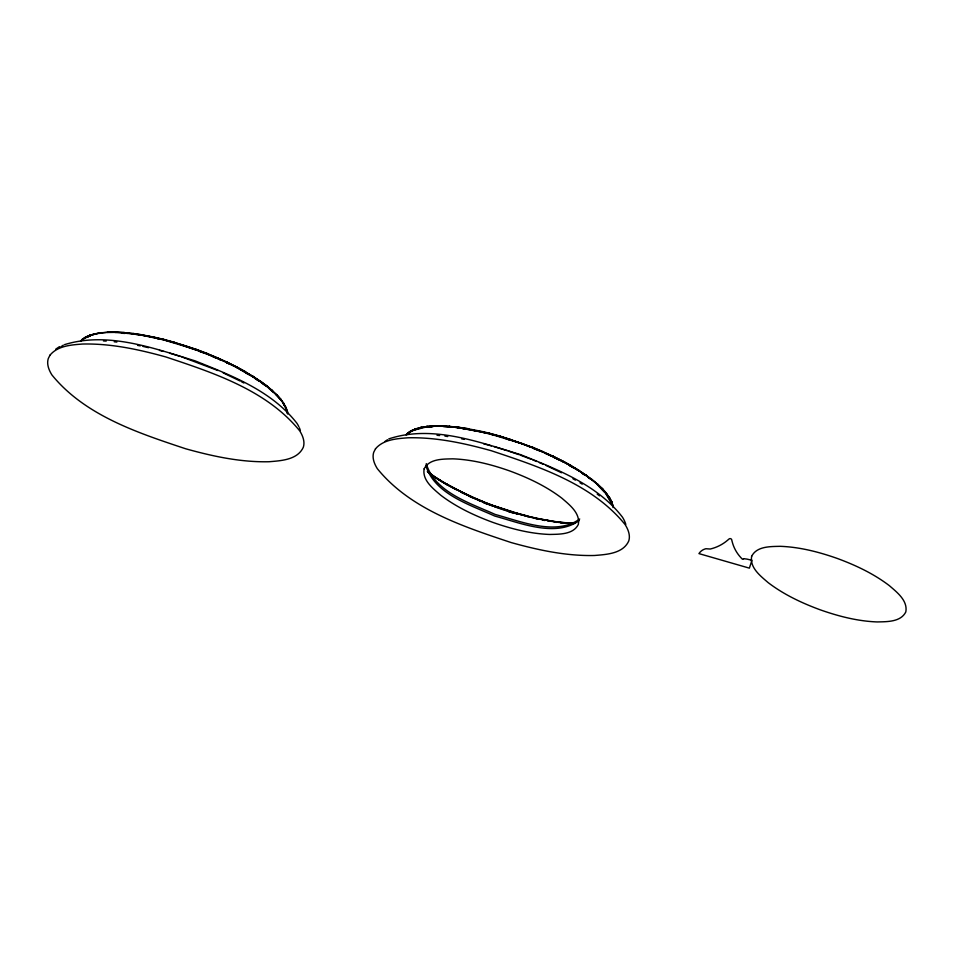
<?xml version="1.0" encoding="UTF-8"?>
<svg xmlns="http://www.w3.org/2000/svg" width="954" height="954" viewBox="0 0 954 954"><rect width="100%" height="100%" fill="white"/><g stroke="black" fill="none" stroke-linecap="round" stroke-linejoin="round"><path stroke-width="1.43" d="M80.565 341.091L85.681 337M80.816 340.9L82.7 339.052M405.987 434.857L407.835 432.961M406.392 434.583L408.276 432.77M406.857 434.452L412.021 430.552L416.326 428.775M407.191 434.428L408.765 432.734M407.346 434.452L412.188 430.576M579.71 518.988C556.039 536.255 520.479 521.278 495.221 514.456C470.62 503.223 434.654 492.431 426.271 463.632M579.185 520.55C555.514 537.817 519.954 522.84 494.697 516.031C470.095 504.785 434.142 494.005 425.746 465.206M55.737 349.164L59.506 346.636M60.865 346.803L63.322 345.157M82.151 339.385L86.277 336.798M83.177 338.968L86.599 336.786M83.499 338.992L91.047 335.057L96.211 333.721M385.058 441.392L387.515 439.734M407.573 433.152L411.246 430.683M408.121 432.818L411.711 430.564M64.502 344.644C107.635 331.3 153.677 348.174 195.057 360.851C231.786 375.59 272.045 391.068 296.992 423.373A185.815 47.783 18.3 0 1 298.864 426.724M85.431 337.191L90.439 334.997M86.444 336.786L90.904 335.009M87.219 336.977L90.32 335.629M87.363 337.06L90.582 335.808M388.755 438.912C432.055 424.494 478.789 441.976 520.479 454.617C557.219 469.344 597.466 484.835 622.425 517.128A185.815 47.783 18.3 0 1 625.812 524.402M410.864 430.946L416.016 428.751M412.343 430.612L427.619 426.593M412.641 430.731L416.91 429.026M90.129 335.057L101.506 332.624M89.604 335.379L95.913 333.626M91.345 335.176L96.342 333.793M415.157 429.038L421.191 427.356M415.038 429.133L421.489 427.428M418.162 428.68L421.906 427.642M94.78 333.876L101.923 332.707M94.661 333.972L102.197 332.839M99.395 333.399L102.436 333.018M420.332 427.547L427.213 426.426M420.094 427.738L427.487 426.521M100.826 332.815L108.637 332.195M100.587 332.994L108.756 332.242M426.378 426.51L433.927 425.913M426.128 426.665L434.189 426.009M426.021 426.76L433.199 426.378M427.964 426.903L433.295 426.498M429.395 426.927L432.055 426.724M107.969 332.135L115.911 332.075M107.599 332.302L116.376 332.278M107.373 332.481L116.483 332.362M433.14 425.985L441.571 425.913M432.794 426.247L440.605 426.021M115.541 332.087L124.33 332.552M115.184 332.254L124.545 332.648M114.981 332.433L124.807 332.91M122.148 332.874L127.502 333.423M122.279 333.137L125.022 333.292M122.339 333.28L125.069 333.435M103.449 340.936L106.204 341.091M440.724 425.949L449.966 426.414M440.498 426.104L450.157 426.569M440.402 426.199L450.312 426.784M443.538 426.545L450.383 426.915M566.282 522.84L575.202 523.305M566.068 522.971L574.356 523.341M565.877 523.15L574.129 523.496M123.77 332.576L133.536 333.59M123.567 332.707L133.691 333.757M123.364 332.886L143.35 335.295M114.218 341.782L116.853 342.069M449.203 426.343L458.957 427.356M455.487 427.452L459.303 427.857M437.015 435.274L439.651 435.549M557.482 521.874L566.938 522.852M557.196 522.041L567.236 523.078M557.017 522.22L567.391 523.293M560.988 522.732L566.163 523.281M561.083 523.019L563.671 523.293M133.262 333.471L142.945 334.937M132.761 333.59L143.231 335.116M132.499 333.84L143.398 335.414M458.492 427.237L468.45 428.716M458.194 427.356L468.664 428.883M458.003 427.511L489.414 433.378M457.92 427.607L489.438 433.569L478.049 431.077M462.082 428.394L464.801 428.811M444.922 436.109L447.76 436.538M558.138 522.041L537.651 518.666M558.281 522.232L537.507 518.857M547.524 520.789L558.34 522.339M554.274 521.969L557.053 522.387M142.695 334.961L153.344 337.012M142.444 335.14L153.475 337.251L142.361 335.224M142.277 335.319L163.384 339.815L196.607 349.868M137.579 345.36L140.274 345.873M468.032 428.763L478.813 430.85M473.208 430.266L476.094 430.814M461.664 438.864L464.348 439.377M537.794 518.523L548.419 520.514M542.289 519.894L544.877 520.526M153.105 336.905L163.897 339.433M152.831 337.048L163.981 339.612M152.688 337.215L164.016 339.803M157.47 338.658L160.093 339.266M142.957 346.397L148.574 347.697M478.467 430.683L489.33 433.188M482.903 432.424L488.126 433.641M527.335 516.09L538.283 518.618M527.216 516.233L538.366 518.785M527.097 516.436L538.414 519.012M534.419 518.213L538.438 519.143M163.73 339.397L174.785 342.403M163.563 339.552L174.785 342.617M163.444 339.719L174.773 342.82M489.152 433.164L500.206 436.169M488.985 433.307L500.218 436.372M488.865 433.474L500.194 436.586M488.806 433.581L522.005 443.753M490.773 434.308L494.804 435.394M159.485 350.38L163.372 351.43M483.606 443.789L491.393 445.888M516.722 513.097L527.622 516.042M516.579 513.276L527.705 516.221M527.729 516.424L516.484 513.443L527.741 516.531M500.099 436.121L532.833 447.438M499.979 436.276L511.094 439.711L499.884 436.455M504.213 438.077L510.962 440.152M506.872 439.043L510.927 440.283M174.594 342.45L196.667 349.534M174.51 342.593L185.672 345.944M180.163 344.597L184.229 345.837M493.981 446.591L507.063 450.598M169.872 353.23L180.33 356.438M516.806 513.157L495.007 506.085M516.806 513.371L494.887 506.264M516.794 513.574L494.792 506.443L516.77 513.705M505.632 510.569L516.746 513.836M508.363 511.571L512.536 512.847M511.034 439.758L522.053 443.527M510.998 440.021L520.407 443.24M508.363 451.039L518.726 454.593M185.636 345.908L196.643 349.677M185.541 346.207L207.364 354.077L196.381 349.832M185.541 346.385L194.926 349.593M181.642 356.832L217.965 370.546M494.637 506.801L504.261 510.104M521.85 443.491L532.821 447.617M521.802 443.586L543.196 452.172L562.383 461.342M521.755 443.705L530.949 447.187M520.025 455.034L531.378 459.339M196.584 349.474L207.376 353.552M196.476 349.641L207.4 353.755M198.837 351.179L205.456 353.54M484.274 502.15L495.078 506.216M495.043 506.383L484.155 502.293L494.995 506.598M483.94 502.603L493.409 506.049M493.29 506.3L483.881 502.722L487.84 504.392M532.63 447.259L543.16 451.683M532.463 447.414L553.082 456.453M532.332 447.581L543.208 452.053M533.381 448.452L539.785 450.968M532.642 459.816L536.673 461.497M539.356 462.618L543.386 464.3M207.149 353.54L217.739 357.917M207.03 353.648L217.786 358.179M206.911 353.815L227.66 362.937M206.768 354.041L216.975 358.155M213.016 356.796L216.808 358.382M474.138 497.797L484.572 502.174M473.923 497.916L484.572 502.412L473.756 498.083M473.673 498.179L484.549 502.639M477.477 499.908L481.353 501.518M542.731 451.612L553.034 456.262M544.734 453.126L552.068 456.334M545.998 465.445L561.489 472.755M217.381 357.798L227.577 362.413M217.226 357.905L227.66 362.699M218.192 358.704L221.805 360.362M218.096 358.811L220.517 359.92M223.117 372.847L240.062 380.992M464.383 493.337L474.424 497.94M464.216 493.397L474.472 498.203M446.353 484.167L474.472 498.31M464.86 494.053L474.46 498.441M468.664 496.032L472.361 497.726M552.616 455.988L562.252 460.806M552.449 456.048L562.335 460.985M552.259 456.155L562.383 461.211M553.26 457.085L559.748 460.317M227.279 362.222L236.771 366.968M227.016 362.281L236.914 367.218M226.837 362.401L236.95 367.457M226.635 362.568L236.962 367.576M226.539 362.663L229.139 363.963M455.118 488.77L464.801 493.612M454.915 488.842L464.848 493.802M461.187 492.359L463.835 493.683M562.049 460.615L570.695 465.349M561.691 460.579L570.945 465.695M561.477 460.663L571.005 465.934M561.262 460.782L571.017 466.065M561.155 460.865L563.564 462.189M572.96 478.777L575.429 480.124M236.544 366.825L245.273 371.595M236.258 366.825L245.512 371.929M235.948 366.956L245.572 372.167M235.829 367.028L245.595 372.298M239.347 369.091L250.819 375.721M446.806 484.107L455.63 488.913M446.472 484.119L455.773 489.175M447.343 484.954L455.821 489.533M241.398 381.648L243.854 382.995M570.409 465.242L578.72 470.227M570.075 465.266L578.875 470.549M569.836 465.349L578.935 470.823M569.717 465.409L577.48 470.072M569.478 465.588L574.034 468.152M580.008 482.807L582.25 484.155M438.888 479.397L447.295 484.453M438.506 479.445L447.402 484.799M438.375 479.492L447.414 484.93M446.114 484.274L435.871 477.978M244.773 371.476L253.418 376.675M244.534 371.535L253.49 376.913M244.296 371.655L253.502 377.057M246.263 373.145L248.481 374.481M578.124 469.928L585.923 475.056M577.874 469.94L586.066 475.426M577.611 470.012L586.09 475.557M582.167 473.184L584.516 474.734M582.035 473.256L584.373 474.806M431.673 474.71L439.603 479.91M431.399 474.746L439.675 480.16M439.699 480.291L429.157 473.232M431.125 474.842L433.498 476.404M252.703 376.162L260.49 381.29M252.452 376.174L260.645 381.66M252.19 376.258L260.669 381.803M252.059 376.317L259.094 380.968M255.314 378.798L258.951 381.04M585.196 474.615L592.339 479.85M584.933 474.615L592.434 480.112M584.79 474.639L592.458 480.256M587.652 477.048L590.776 479.349M597.204 494.112L599.577 495.865M427.738 471.646L432.532 475.152M427.38 471.431L432.675 475.521M427.511 471.836L432.699 475.664M260.239 381.016L266.571 385.69M259.774 380.849L266.965 386.215M259.5 380.849L272.594 391.116M260.275 381.683L265.498 385.547M261.181 382.506L265.355 385.595M591.766 479.325L597.884 484.465M591.361 479.242L597.991 484.727M591.218 479.254L598.027 484.87M266.345 385.559L272.462 390.699M266.214 385.523L272.57 390.973M268.789 388.266L272.844 391.867M597.526 484.048L602.534 488.83M597.001 483.833L602.713 489.235M596.715 483.809L602.749 489.378M596.56 483.821L605.206 492.574L611.264 503.152M599.195 486.516L604.884 492.598M271.723 390.103L277.292 395.469M271.437 390.043L277.328 395.624M271.127 390.067L275.956 394.503M602.344 488.615L606.398 493.182M601.831 488.329L606.625 493.743M601.533 488.269L605.528 492.61M276.803 394.753L280.965 399.428M276.41 394.562L281.203 399.976M276.111 394.503L280.094 398.844M275.801 394.503L279.784 398.808M605.957 492.777L609.63 497.928M605.671 492.658L608.807 496.867M605.373 492.586L610.608 500.707M280.655 399.094L284.173 404.019M280.249 398.891L284.209 404.174M279.939 398.82L282.336 401.956M609.391 497.368L611.669 501.613M608.938 496.939L611.752 501.923M608.652 496.807L612.277 504.642M283.648 403.268L286.331 408.157M283.374 403.101L286.438 409.624M283.076 402.993L285.341 407M282.921 402.97L284.316 405.593M611.419 501.22L612.993 505.68M611.18 500.993L612.528 504.845M285.985 407.453L287.559 411.913M285.759 407.227L287.106 411.079M612.826 505.226L613.04 507.552M287.464 411.603L287.738 414.084M286.713 410.792L286.927 413.106M299.365 427.809A185.815 47.783 18.3 0 1 300.391 430.636M424.148 468.831C422.05 480.196 433.056 488.543 440.629 495.126C456.274 507.051 474.245 515.53 492.622 522.303C510.986 528.778 530.114 533.727 549.659 534.455C559.461 534.204 573.223 534.669 578.327 524.45C580.414 513.085 569.419 504.749 561.834 498.167C546.201 486.242 528.23 477.763 509.841 470.99C491.489 464.515 472.349 459.566 452.816 458.838C443.014 459.089 429.252 458.624 424.148 468.831M751.645 556.313C749.558 567.69 760.553 576.025 768.137 582.608C783.771 594.533 801.742 603.011 820.13 609.785C838.483 616.26 857.622 621.209 877.155 621.936C886.958 621.686 900.719 622.151 905.823 611.931C907.922 600.567 896.915 592.231 889.343 585.649C873.697 573.724 855.726 565.245 837.35 558.472C818.985 551.996 799.857 547.047 780.312 546.32C770.51 546.57 756.749 546.105 751.645 556.313M743.571 558.734L742.498 559.282A39.829 38.065 -12.2 0 1 732.183 541.717L731.801 540.214A1.717 1.634 -12.2 0 0 728.677 539.32L727.461 540.358A39.829 38.065 -12.2 0 1 710.241 549.027L705.888 548.729A11.126 10.625 -12.2 0 0 698.936 553.606L749.367 568.143L751.967 560.284L747.125 559.139A36.133 34.535 -12.2 0 0 743.571 558.734M50.061 355.067L48.356 358.394A190.955 49.107 18.3 0 0 51.921 374.946C84.858 415.491 137.781 432.842 185.708 448.785C212.814 456.322 240.766 462.392 269.064 461.736C281.084 460.722 297.433 459.935 303.265 447.366A190.955 49.107 18.3 0 0 299.687 430.814C266.762 390.281 213.839 372.919 165.913 356.975C138.807 349.438 110.843 343.38 82.557 344.036C71.264 344.895 57.896 345.742 50.061 355.067M375.482 448.833L373.777 452.16A190.955 49.107 18.3 0 0 377.355 468.712C410.28 509.245 463.215 526.608 511.129 542.552C538.235 550.088 566.199 556.146 594.485 555.49C606.505 554.489 622.855 553.702 628.686 541.133A190.955 49.107 18.3 0 0 625.12 524.581C592.195 484.036 539.26 466.685 491.346 450.741C464.228 443.205 436.276 437.135 407.99 437.791C396.697 438.661 383.317 439.508 375.482 448.833M459.184 427.619L448.893 426.545L459.256 427.726"/></g></svg>
